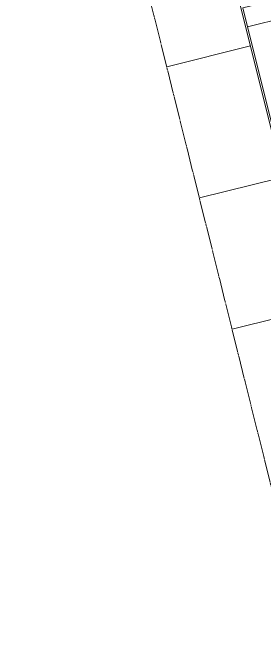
# Model space of a CAD drawing. Header units: inches. Extents: x 122939 to 389145, y 29603 to 574065.
# Drawn here: x 376413 to 377064, y 516230 to 517874 of the extents above; entities that cross this region are included whole.
import ezdxf

# ---------------------------------------------------------------- set-up
doc = ezdxf.new("R2010")
doc.units = ezdxf.units.IN
doc.header["$MEASUREMENT"] = 0
doc.linetypes.add('PHANTOM-Z', pattern=[69.2, 60, -1.4, 2.5, -1.4, 2.5, -1.4])
for name, color, linetype, lineweight in [('a-cut', 30, 'PHANTOM-Z', 18), ('A-RNDR-ALUM', 1, 'Continuous', 9), ('A-RNDR-PT36', 253, 'Continuous', 20), ('A-WALL-TILE', 8, 'Continuous', 9)]:
    doc.layers.add(name, color=color, linetype=linetype, lineweight=lineweight)

msp = doc.modelspace()

# ---------------------------------------------------------------- linework, layer by layer
at = {"layer": 'a-cut'}
msp.add_line((376412.752, 519334.845, 0), (377590.002, 514603.102, 0), dxfattribs=at)
at = {"layer": 'A-RNDR-ALUM'}
msp.add_line((377696.375, 515120.071, 0), (377020.346, 517837.246, 0.001), dxfattribs=at)
at = {"layer": 'A-RNDR-ALUM', "elevation": -0.002}
msp.add_lwpolyline([(377117.373, 517861.363), (377020.352, 517837.224), (377008.28, 517885.745), (377105.301, 517909.883)], close=True, dxfattribs=at)
at = {"layer": 'A-RNDR-PT36'}
msp.add_line((376716.895, 519036.114, -0.001), (377703.574, 515070.338, -0.001), dxfattribs=at)
at = {"layer": 'A-WALL-TILE'}
for p, q in [((376811.125, 517733.658, 0), (377027.548, 517787.503, 0)), ((376895.628, 517394.012, 0), (377112.051, 517447.858, 0)), ((376980.131, 517054.366, 0), (377196.554, 517108.212, 0))]:
    msp.add_line(p, q, dxfattribs=at)

doc.saveas('drawing.dxf')
